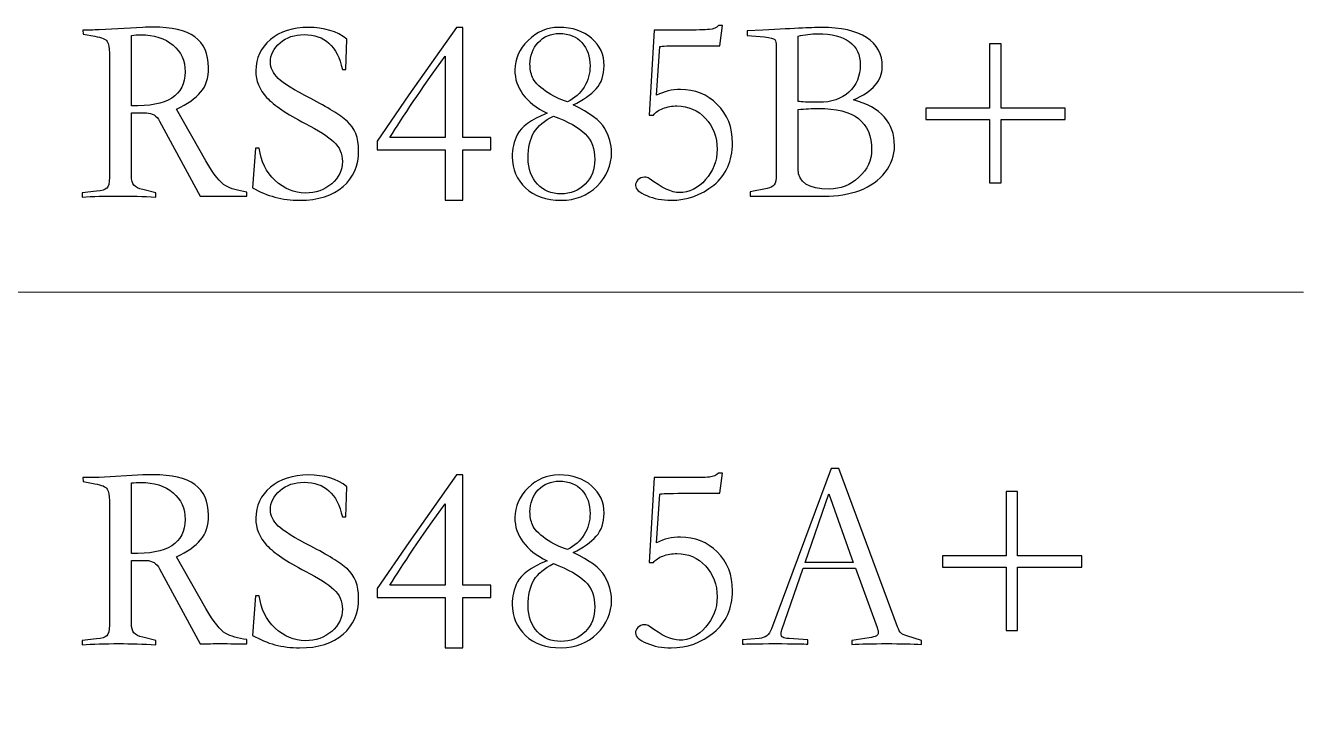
# Model space of a CAD drawing. Header units: millimetres. Extents: x 242 to 1026, y -183 to 372.
# Drawn here: x 585.42 to 598.45, y 223.16 to 230.28 of the extents above; entities that cross this region are included whole.
import ezdxf

# ---------------------------------------------------------------- set-up
doc = ezdxf.new("R2010")
doc.units = ezdxf.units.MM
doc.header["$LTSCALE"] = 30.734
doc.layers.add('layer 1', color=7, linetype='CONTINUOUS')

msp = doc.modelspace()

# ---------------------------------------------------------------- linework, layer by layer
at = {"layer": 'layer 1'}
for points, knots in [([(585.997, 228.572), (585.997, 228.572), (586.146, 228.588), (586.146, 228.588), (586.146, 228.588), (586.199, 228.593), (586.233, 228.604), (586.251, 228.619), (586.251, 228.619), (586.268, 228.634), (586.276, 228.671), (586.276, 228.729), (586.276, 228.729), (586.276, 228.729), (586.276, 229.997), (586.276, 229.997), (586.276, 229.997), (586.276, 230.053), (586.269, 230.092), (586.255, 230.116), (586.255, 230.116), (586.24, 230.139), (586.198, 230.157), (586.127, 230.17), (586.127, 230.17), (586.127, 230.17), (586.008, 230.192), (586.008, 230.192), (586.008, 230.192), (586.008, 230.192), (586.005, 230.232), (586.005, 230.232), (586.005, 230.232), (586.085, 230.232), (586.141, 230.233), (586.173, 230.235), (586.173, 230.235), (586.173, 230.235), (586.618, 230.259), (586.618, 230.259), (586.618, 230.259), (586.654, 230.261), (586.688, 230.262), (586.721, 230.262), (586.721, 230.262), (586.912, 230.262), (587.054, 230.229), (587.147, 230.162), (587.147, 230.162), (587.24, 230.095), (587.287, 229.991), (587.287, 229.85), (587.287, 229.85), (587.287, 229.744), (587.26, 229.659), (587.207, 229.597), (587.207, 229.597), (587.154, 229.535), (587.072, 229.477), (586.962, 229.425), (586.962, 229.425), (586.962, 229.425), (587.26, 228.897), (587.26, 228.897), (587.26, 228.897), (587.341, 228.758), (587.408, 228.673), (587.462, 228.643), (587.462, 228.643), (587.515, 228.614), (587.587, 228.592), (587.677, 228.58), (587.677, 228.58), (587.677, 228.58), (587.677, 228.536), (587.677, 228.536), (587.677, 228.536), (587.601, 228.538), (587.508, 228.539), (587.398, 228.539), (587.398, 228.539), (587.306, 228.539), (587.241, 228.538), (587.203, 228.536), (587.203, 228.536), (587.203, 228.536), (586.788, 229.303), (586.788, 229.303), (586.788, 229.303), (586.758, 229.359), (586.713, 229.387), (586.653, 229.387), (586.653, 229.387), (586.653, 229.387), (586.501, 229.387), (586.501, 229.387), (586.501, 229.387), (586.501, 229.387), (586.501, 228.745), (586.501, 228.745), (586.501, 228.745), (586.501, 228.702), (586.51, 228.67), (586.527, 228.65), (586.527, 228.65), (586.544, 228.63), (586.574, 228.615), (586.618, 228.604), (586.618, 228.604), (586.618, 228.604), (586.751, 228.572), (586.751, 228.572), (586.751, 228.572), (586.751, 228.572), (586.751, 228.528), (586.751, 228.528), (586.751, 228.528), (586.62, 228.535), (586.495, 228.539), (586.374, 228.539), (586.374, 228.539), (586.231, 228.539), (586.106, 228.535), (585.997, 228.528), (585.997, 228.528), (585.997, 228.528), (585.997, 228.572), (585.997, 228.572)], [0, 0, 0, 0, 0.030303, 0.030303, 0.030303, 0.030303, 0.060606, 0.060606, 0.060606, 0.060606, 0.090909, 0.090909, 0.090909, 0.090909, 0.121212, 0.121212, 0.121212, 0.121212, 0.151515, 0.151515, 0.151515, 0.151515, 0.181818, 0.181818, 0.181818, 0.181818, 0.212121, 0.212121, 0.212121, 0.212121, 0.242424, 0.242424, 0.242424, 0.242424, 0.272727, 0.272727, 0.272727, 0.272727, 0.30303, 0.30303, 0.30303, 0.30303, 0.333333, 0.333333, 0.333333, 0.333333, 0.363636, 0.363636, 0.363636, 0.363636, 0.393939, 0.393939, 0.393939, 0.393939, 0.424242, 0.424242, 0.424242, 0.424242, 0.454545, 0.454545, 0.454545, 0.454545, 0.484848, 0.484848, 0.484848, 0.484848, 0.515152, 0.515152, 0.515152, 0.515152, 0.545455, 0.545455, 0.545455, 0.545455, 0.575758, 0.575758, 0.575758, 0.575758, 0.606061, 0.606061, 0.606061, 0.606061, 0.636364, 0.636364, 0.636364, 0.636364, 0.666667, 0.666667, 0.666667, 0.666667, 0.69697, 0.69697, 0.69697, 0.69697, 0.727273, 0.727273, 0.727273, 0.727273, 0.757576, 0.757576, 0.757576, 0.757576, 0.787879, 0.787879, 0.787879, 0.787879, 0.818182, 0.818182, 0.818182, 0.818182, 0.848485, 0.848485, 0.848485, 0.848485, 0.878788, 0.878788, 0.878788, 0.878788, 0.909091, 0.909091, 0.909091, 0.909091, 0.939394, 0.939394, 0.939394, 0.939394, 1, 1, 1, 1]), ([(588.652, 229.831), (588.6, 230.068), (588.47, 230.186), (588.262, 230.186), (588.262, 230.186), (588.165, 230.186), (588.083, 230.158), (588.017, 230.102), (588.017, 230.102), (587.951, 230.046), (587.918, 229.98), (587.918, 229.905), (587.918, 229.905), (587.918, 229.845), (587.945, 229.79), (587.998, 229.739), (587.998, 229.739), (588.051, 229.689), (588.162, 229.62), (588.33, 229.533), (588.33, 229.533), (588.502, 229.445), (588.626, 229.367), (588.703, 229.3), (588.703, 229.3), (588.779, 229.234), (588.818, 229.134), (588.818, 229.002), (588.818, 229.002), (588.818, 228.851), (588.765, 228.728), (588.659, 228.635), (588.659, 228.635), (588.554, 228.542), (588.406, 228.496), (588.216, 228.496), (588.216, 228.496), (588.041, 228.496), (587.881, 228.538), (587.737, 228.623), (587.737, 228.623), (587.737, 228.623), (587.766, 229.027), (587.766, 229.027), (587.766, 229.027), (587.766, 229.027), (587.804, 229.027), (587.804, 229.027), (587.804, 229.027), (587.821, 228.893), (587.875, 228.783), (587.967, 228.698), (587.967, 228.698), (588.059, 228.612), (588.161, 228.569), (588.273, 228.569), (588.273, 228.569), (588.38, 228.569), (588.47, 228.6), (588.543, 228.664), (588.543, 228.664), (588.616, 228.727), (588.652, 228.803), (588.652, 228.891), (588.652, 228.891), (588.652, 228.971), (588.623, 229.038), (588.564, 229.092), (588.564, 229.092), (588.506, 229.146), (588.409, 229.208), (588.273, 229.279), (588.273, 229.279), (588.085, 229.376), (587.954, 229.465), (587.88, 229.544), (587.88, 229.544), (587.806, 229.624), (587.769, 229.715), (587.769, 229.818), (587.769, 229.818), (587.769, 229.946), (587.819, 230.052), (587.918, 230.135), (587.918, 230.135), (588.018, 230.218), (588.147, 230.259), (588.306, 230.259), (588.306, 230.259), (588.465, 230.259), (588.596, 230.22), (588.699, 230.14), (588.699, 230.14), (588.699, 230.14), (588.688, 229.831), (588.688, 229.831), (588.688, 229.831), (588.688, 229.831), (588.652, 229.831), (588.652, 229.831)], [0, 0, 0, 0, 0.038462, 0.038462, 0.038462, 0.038462, 0.076923, 0.076923, 0.076923, 0.076923, 0.115385, 0.115385, 0.115385, 0.115385, 0.153846, 0.153846, 0.153846, 0.153846, 0.192308, 0.192308, 0.192308, 0.192308, 0.230769, 0.230769, 0.230769, 0.230769, 0.269231, 0.269231, 0.269231, 0.269231, 0.307692, 0.307692, 0.307692, 0.307692, 0.346154, 0.346154, 0.346154, 0.346154, 0.384615, 0.384615, 0.384615, 0.384615, 0.423077, 0.423077, 0.423077, 0.423077, 0.461538, 0.461538, 0.461538, 0.461538, 0.5, 0.5, 0.5, 0.5, 0.538462, 0.538462, 0.538462, 0.538462, 0.576923, 0.576923, 0.576923, 0.576923, 0.615385, 0.615385, 0.615385, 0.615385, 0.653846, 0.653846, 0.653846, 0.653846, 0.692308, 0.692308, 0.692308, 0.692308, 0.730769, 0.730769, 0.730769, 0.730769, 0.769231, 0.769231, 0.769231, 0.769231, 0.807692, 0.807692, 0.807692, 0.807692, 0.846154, 0.846154, 0.846154, 0.846154, 0.884615, 0.884615, 0.884615, 0.884615, 0.923077, 0.923077, 0.923077, 0.923077, 1, 1, 1, 1]), ([(589.815, 230.259), (589.815, 230.259), (589.88, 230.259), (589.88, 230.259), (589.88, 230.259), (589.88, 230.259), (589.88, 229.135), (589.88, 229.135), (589.88, 229.135), (589.88, 229.135), (590.167, 229.135), (590.167, 229.135), (590.167, 229.135), (590.167, 229.135), (590.167, 229.01), (590.167, 229.01), (590.167, 229.01), (590.167, 229.01), (589.88, 229.01), (589.88, 229.01), (589.88, 229.01), (589.88, 229.01), (589.88, 228.496), (589.88, 228.496), (589.88, 228.496), (589.88, 228.496), (589.701, 228.496), (589.701, 228.496), (589.701, 228.496), (589.701, 228.496), (589.701, 229.01), (589.701, 229.01), (589.701, 229.01), (589.701, 229.01), (589.007, 229.01), (589.007, 229.01), (589.007, 229.01), (589.007, 229.01), (589.007, 229.1), (589.007, 229.1), (589.007, 229.1), (589.007, 229.1), (589.33, 229.571), (589.33, 229.571), (589.33, 229.571), (589.33, 229.571), (589.815, 230.259), (589.815, 230.259)], [0, 0, 0, 0, 0.076923, 0.076923, 0.076923, 0.076923, 0.153846, 0.153846, 0.153846, 0.153846, 0.230769, 0.230769, 0.230769, 0.230769, 0.307692, 0.307692, 0.307692, 0.307692, 0.384615, 0.384615, 0.384615, 0.384615, 0.461538, 0.461538, 0.461538, 0.461538, 0.538462, 0.538462, 0.538462, 0.538462, 0.615385, 0.615385, 0.615385, 0.615385, 0.692308, 0.692308, 0.692308, 0.692308, 0.769231, 0.769231, 0.769231, 0.769231, 0.846154, 0.846154, 0.846154, 0.846154, 1, 1, 1, 1]), ([(590.739, 229.384), (590.52, 229.493), (590.411, 229.64), (590.411, 229.826), (590.411, 229.826), (590.411, 229.938), (590.456, 230.038), (590.545, 230.127), (590.545, 230.127), (590.634, 230.215), (590.74, 230.259), (590.861, 230.259), (590.861, 230.259), (590.998, 230.259), (591.109, 230.222), (591.194, 230.148), (591.194, 230.148), (591.279, 230.074), (591.321, 229.981), (591.321, 229.869), (591.321, 229.869), (591.321, 229.772), (591.294, 229.693), (591.24, 229.634), (591.24, 229.634), (591.186, 229.574), (591.108, 229.519), (591.007, 229.468), (591.007, 229.468), (591.173, 229.389), (591.28, 229.309), (591.327, 229.227), (591.327, 229.227), (591.374, 229.146), (591.397, 229.065), (591.397, 228.983), (591.397, 228.983), (591.397, 228.851), (591.348, 228.737), (591.249, 228.641), (591.249, 228.641), (591.151, 228.544), (591.029, 228.496), (590.882, 228.496), (590.882, 228.496), (590.731, 228.496), (590.609, 228.538), (590.519, 228.622), (590.519, 228.622), (590.429, 228.706), (590.384, 228.812), (590.384, 228.94), (590.384, 228.94), (590.384, 229.018), (590.402, 229.094), (590.438, 229.169), (590.438, 229.169), (590.474, 229.244), (590.574, 229.316), (590.739, 229.384)], [0, 0, 0, 0, 0.0625, 0.0625, 0.0625, 0.0625, 0.125, 0.125, 0.125, 0.125, 0.1875, 0.1875, 0.1875, 0.1875, 0.25, 0.25, 0.25, 0.25, 0.3125, 0.3125, 0.3125, 0.3125, 0.375, 0.375, 0.375, 0.375, 0.4375, 0.4375, 0.4375, 0.4375, 0.5, 0.5, 0.5, 0.5, 0.5625, 0.5625, 0.5625, 0.5625, 0.625, 0.625, 0.625, 0.625, 0.6875, 0.6875, 0.6875, 0.6875, 0.75, 0.75, 0.75, 0.75, 0.8125, 0.8125, 0.8125, 0.8125, 0.875, 0.875, 0.875, 0.875, 1, 1, 1, 1]), ([(592.502, 230.072), (592.502, 230.072), (592.123, 230.072), (592.123, 230.072), (592.123, 230.072), (591.982, 230.072), (591.905, 230.07), (591.89, 230.064), (591.89, 230.064), (591.89, 230.064), (591.855, 229.569), (591.855, 229.569), (591.855, 229.569), (591.934, 229.606), (592.016, 229.626), (592.099, 229.626), (592.099, 229.626), (592.247, 229.626), (592.372, 229.575), (592.475, 229.474), (592.475, 229.474), (592.578, 229.373), (592.63, 229.241), (592.63, 229.078), (592.63, 229.078), (592.63, 228.898), (592.566, 228.755), (592.439, 228.651), (592.439, 228.651), (592.311, 228.548), (592.166, 228.496), (592.004, 228.496), (592.004, 228.496), (591.914, 228.496), (591.83, 228.512), (591.755, 228.543), (591.755, 228.543), (591.679, 228.575), (591.641, 228.61), (591.641, 228.647), (591.641, 228.647), (591.641, 228.666), (591.649, 228.684), (591.665, 228.703), (591.665, 228.703), (591.681, 228.722), (591.704, 228.731), (591.733, 228.731), (591.733, 228.731), (591.753, 228.731), (591.769, 228.727), (591.782, 228.718), (591.782, 228.718), (591.908, 228.622), (592.01, 228.574), (592.088, 228.574), (592.088, 228.574), (592.189, 228.574), (592.278, 228.618), (592.356, 228.706), (592.356, 228.706), (592.434, 228.793), (592.473, 228.897), (592.473, 229.016), (592.473, 229.016), (592.473, 229.142), (592.433, 229.248), (592.355, 229.331), (592.355, 229.331), (592.276, 229.416), (592.179, 229.458), (592.064, 229.458), (592.064, 229.458), (592.013, 229.458), (591.966, 229.449), (591.921, 229.433), (591.921, 229.433), (591.877, 229.417), (591.845, 229.394), (591.825, 229.365), (591.825, 229.365), (591.825, 229.365), (591.779, 229.365), (591.779, 229.365), (591.779, 229.365), (591.779, 229.365), (591.83, 230.232), (591.83, 230.232), (591.83, 230.232), (591.83, 230.232), (592.126, 230.232), (592.126, 230.232), (592.126, 230.232), (592.261, 230.232), (592.351, 230.234), (592.394, 230.238), (592.394, 230.238), (592.437, 230.241), (592.468, 230.255), (592.486, 230.278), (592.486, 230.278), (592.486, 230.278), (592.527, 230.278), (592.527, 230.278), (592.527, 230.278), (592.527, 230.278), (592.502, 230.072), (592.502, 230.072)], [0, 0, 0, 0, 0.035714, 0.035714, 0.035714, 0.035714, 0.071429, 0.071429, 0.071429, 0.071429, 0.107143, 0.107143, 0.107143, 0.107143, 0.142857, 0.142857, 0.142857, 0.142857, 0.178571, 0.178571, 0.178571, 0.178571, 0.214286, 0.214286, 0.214286, 0.214286, 0.25, 0.25, 0.25, 0.25, 0.285714, 0.285714, 0.285714, 0.285714, 0.321429, 0.321429, 0.321429, 0.321429, 0.357143, 0.357143, 0.357143, 0.357143, 0.392857, 0.392857, 0.392857, 0.392857, 0.428571, 0.428571, 0.428571, 0.428571, 0.464286, 0.464286, 0.464286, 0.464286, 0.5, 0.5, 0.5, 0.5, 0.535714, 0.535714, 0.535714, 0.535714, 0.571429, 0.571429, 0.571429, 0.571429, 0.607143, 0.607143, 0.607143, 0.607143, 0.642857, 0.642857, 0.642857, 0.642857, 0.678571, 0.678571, 0.678571, 0.678571, 0.714286, 0.714286, 0.714286, 0.714286, 0.75, 0.75, 0.75, 0.75, 0.785714, 0.785714, 0.785714, 0.785714, 0.821429, 0.821429, 0.821429, 0.821429, 0.857143, 0.857143, 0.857143, 0.857143, 0.892857, 0.892857, 0.892857, 0.892857, 0.928571, 0.928571, 0.928571, 0.928571, 1, 1, 1, 1]), ([(592.779, 230.178), (592.779, 230.178), (592.779, 230.224), (592.779, 230.224), (592.779, 230.224), (592.779, 230.224), (592.939, 230.232), (592.939, 230.232), (592.939, 230.232), (593.278, 230.25), (593.477, 230.259), (593.535, 230.259), (593.535, 230.259), (593.737, 230.259), (593.891, 230.225), (593.998, 230.155), (593.998, 230.155), (594.104, 230.086), (594.158, 229.986), (594.158, 229.856), (594.158, 229.856), (594.158, 229.718), (594.06, 229.606), (593.865, 229.52), (593.865, 229.52), (594.143, 229.444), (594.282, 229.288), (594.282, 229.051), (594.282, 229.051), (594.282, 228.954), (594.251, 228.864), (594.188, 228.782), (594.188, 228.782), (594.124, 228.699), (594.038, 228.638), (593.929, 228.597), (593.929, 228.597), (593.82, 228.557), (593.699, 228.536), (593.567, 228.536), (593.567, 228.536), (593.567, 228.536), (593.004, 228.539), (593.004, 228.539), (593.004, 228.539), (593.004, 228.539), (592.811, 228.539), (592.811, 228.539), (592.811, 228.539), (592.811, 228.539), (592.811, 228.582), (592.811, 228.582), (592.811, 228.582), (592.811, 228.582), (592.982, 228.615), (592.982, 228.615), (592.982, 228.615), (593.016, 228.622), (593.041, 228.635), (593.055, 228.654), (593.055, 228.654), (593.07, 228.673), (593.077, 228.709), (593.077, 228.761), (593.077, 228.761), (593.077, 228.761), (593.077, 230.072), (593.077, 230.072), (593.077, 230.072), (593.077, 230.101), (593.072, 230.122), (593.062, 230.135), (593.062, 230.135), (593.052, 230.147), (593.016, 230.157), (592.955, 230.162), (592.955, 230.162), (592.955, 230.162), (592.779, 230.178), (592.779, 230.178)], [0, 0, 0, 0, 0.047619, 0.047619, 0.047619, 0.047619, 0.095238, 0.095238, 0.095238, 0.095238, 0.142857, 0.142857, 0.142857, 0.142857, 0.190476, 0.190476, 0.190476, 0.190476, 0.238095, 0.238095, 0.238095, 0.238095, 0.285714, 0.285714, 0.285714, 0.285714, 0.333333, 0.333333, 0.333333, 0.333333, 0.380952, 0.380952, 0.380952, 0.380952, 0.428571, 0.428571, 0.428571, 0.428571, 0.47619, 0.47619, 0.47619, 0.47619, 0.52381, 0.52381, 0.52381, 0.52381, 0.571429, 0.571429, 0.571429, 0.571429, 0.619048, 0.619048, 0.619048, 0.619048, 0.666667, 0.666667, 0.666667, 0.666667, 0.714286, 0.714286, 0.714286, 0.714286, 0.761905, 0.761905, 0.761905, 0.761905, 0.809524, 0.809524, 0.809524, 0.809524, 0.857143, 0.857143, 0.857143, 0.857143, 0.904762, 0.904762, 0.904762, 0.904762, 1, 1, 1, 1]), ([(586.501, 229.46), (586.866, 229.448), (587.049, 229.563), (587.049, 229.807), (587.049, 229.807), (587.049, 229.919), (587.007, 230.01), (586.925, 230.079), (586.925, 230.079), (586.843, 230.149), (586.732, 230.184), (586.593, 230.184), (586.593, 230.184), (586.564, 230.184), (586.534, 230.182), (586.501, 230.178), (586.501, 230.178), (586.501, 230.178), (586.501, 229.46), (586.501, 229.46)], [0, 0, 0, 0, 0.166667, 0.166667, 0.166667, 0.166667, 0.333333, 0.333333, 0.333333, 0.333333, 0.5, 0.5, 0.5, 0.5, 0.666667, 0.666667, 0.666667, 0.666667, 1, 1, 1, 1]), ([(590.947, 229.501), (591.021, 229.535), (591.078, 229.585), (591.118, 229.651), (591.118, 229.651), (591.158, 229.717), (591.178, 229.789), (591.178, 229.867), (591.178, 229.867), (591.178, 229.962), (591.15, 230.041), (591.095, 230.104), (591.095, 230.104), (591.04, 230.166), (590.964, 230.197), (590.866, 230.197), (590.866, 230.197), (590.777, 230.197), (590.705, 230.167), (590.649, 230.106), (590.649, 230.106), (590.593, 230.046), (590.565, 229.971), (590.565, 229.883), (590.565, 229.883), (590.565, 229.838), (590.573, 229.793), (590.59, 229.75), (590.59, 229.75), (590.606, 229.707), (590.651, 229.66), (590.724, 229.609), (590.724, 229.609), (590.797, 229.559), (590.871, 229.523), (590.947, 229.501)], [0, 0, 0, 0, 0.1, 0.1, 0.1, 0.1, 0.2, 0.2, 0.2, 0.2, 0.3, 0.3, 0.3, 0.3, 0.4, 0.4, 0.4, 0.4, 0.5, 0.5, 0.5, 0.5, 0.6, 0.6, 0.6, 0.6, 0.7, 0.7, 0.7, 0.7, 0.8, 0.8, 0.8, 0.8, 1, 1, 1, 1]), ([(593.299, 229.504), (593.33, 229.498), (593.4, 229.495), (593.51, 229.495), (593.51, 229.495), (593.638, 229.495), (593.741, 229.53), (593.818, 229.6), (593.818, 229.6), (593.894, 229.669), (593.933, 229.763), (593.933, 229.88), (593.933, 229.88), (593.933, 229.979), (593.896, 230.057), (593.822, 230.112), (593.822, 230.112), (593.748, 230.167), (593.641, 230.194), (593.502, 230.194), (593.502, 230.194), (593.432, 230.194), (593.364, 230.186), (593.299, 230.17), (593.299, 230.17), (593.299, 230.17), (593.299, 229.504), (593.299, 229.504)], [0, 0, 0, 0, 0.125, 0.125, 0.125, 0.125, 0.25, 0.25, 0.25, 0.25, 0.375, 0.375, 0.375, 0.375, 0.5, 0.5, 0.5, 0.5, 0.625, 0.625, 0.625, 0.625, 0.75, 0.75, 0.75, 0.75, 1, 1, 1, 1]), ([(594.602, 229.436), (594.602, 229.436), (595.252, 229.436), (595.252, 229.436), (595.252, 229.436), (595.252, 229.436), (595.252, 230.091), (595.252, 230.091), (595.252, 230.091), (595.252, 230.091), (595.369, 230.091), (595.369, 230.091), (595.369, 230.091), (595.369, 230.091), (595.369, 229.436), (595.369, 229.436), (595.369, 229.436), (595.369, 229.436), (596.024, 229.436), (596.024, 229.436), (596.024, 229.436), (596.024, 229.436), (596.024, 229.319), (596.024, 229.319), (596.024, 229.319), (596.024, 229.319), (595.369, 229.319), (595.369, 229.319), (595.369, 229.319), (595.369, 229.319), (595.369, 228.672), (595.369, 228.672), (595.369, 228.672), (595.369, 228.672), (595.252, 228.672), (595.252, 228.672), (595.252, 228.672), (595.252, 228.672), (595.252, 229.319), (595.252, 229.319), (595.252, 229.319), (595.252, 229.319), (594.602, 229.319), (594.602, 229.319), (594.602, 229.319), (594.602, 229.319), (594.602, 229.436), (594.602, 229.436)], [0, 0, 0, 0, 0.076923, 0.076923, 0.076923, 0.076923, 0.153846, 0.153846, 0.153846, 0.153846, 0.230769, 0.230769, 0.230769, 0.230769, 0.307692, 0.307692, 0.307692, 0.307692, 0.384615, 0.384615, 0.384615, 0.384615, 0.461538, 0.461538, 0.461538, 0.461538, 0.538462, 0.538462, 0.538462, 0.538462, 0.615385, 0.615385, 0.615385, 0.615385, 0.692308, 0.692308, 0.692308, 0.692308, 0.769231, 0.769231, 0.769231, 0.769231, 0.846154, 0.846154, 0.846154, 0.846154, 1, 1, 1, 1]), ([(589.701, 229.135), (589.701, 229.135), (589.701, 229.967), (589.701, 229.967), (589.701, 229.967), (589.455, 229.626), (589.267, 229.348), (589.137, 229.135), (589.137, 229.135), (589.137, 229.135), (589.701, 229.135), (589.701, 229.135)], [0, 0, 0, 0, 0.25, 0.25, 0.25, 0.25, 0.5, 0.5, 0.5, 0.5, 1, 1, 1, 1]), ([(590.804, 229.355), (590.712, 229.309), (590.646, 229.254), (590.606, 229.188), (590.606, 229.188), (590.566, 229.122), (590.546, 229.034), (590.546, 228.924), (590.546, 228.924), (590.546, 228.814), (590.578, 228.726), (590.641, 228.66), (590.641, 228.66), (590.704, 228.594), (590.784, 228.561), (590.88, 228.561), (590.88, 228.561), (590.979, 228.561), (591.062, 228.594), (591.127, 228.66), (591.127, 228.66), (591.193, 228.726), (591.226, 228.81), (591.226, 228.913), (591.226, 228.913), (591.226, 229.021), (591.193, 229.108), (591.127, 229.173), (591.127, 229.173), (591.062, 229.238), (590.954, 229.299), (590.804, 229.355)], [0, 0, 0, 0, 0.111111, 0.111111, 0.111111, 0.111111, 0.222222, 0.222222, 0.222222, 0.222222, 0.333333, 0.333333, 0.333333, 0.333333, 0.444444, 0.444444, 0.444444, 0.444444, 0.555556, 0.555556, 0.555556, 0.555556, 0.666667, 0.666667, 0.666667, 0.666667, 0.777778, 0.777778, 0.777778, 0.777778, 1, 1, 1, 1]), ([(593.299, 229.422), (593.299, 229.422), (593.299, 228.815), (593.299, 228.815), (593.299, 228.815), (593.299, 228.678), (593.405, 228.61), (593.616, 228.61), (593.616, 228.61), (593.731, 228.61), (593.833, 228.65), (593.919, 228.73), (593.919, 228.73), (594.006, 228.81), (594.049, 228.903), (594.049, 229.008), (594.049, 229.008), (594.049, 229.152), (594.005, 229.259), (593.915, 229.329), (593.915, 229.329), (593.826, 229.398), (593.689, 229.433), (593.505, 229.433), (593.505, 229.433), (593.442, 229.433), (593.373, 229.429), (593.299, 229.422)], [0, 0, 0, 0, 0.125, 0.125, 0.125, 0.125, 0.25, 0.25, 0.25, 0.25, 0.375, 0.375, 0.375, 0.375, 0.5, 0.5, 0.5, 0.5, 0.625, 0.625, 0.625, 0.625, 0.75, 0.75, 0.75, 0.75, 1, 1, 1, 1]), ([(585.997, 224.005), (585.997, 224.005), (586.146, 224.021), (586.146, 224.021), (586.146, 224.021), (586.199, 224.026), (586.233, 224.037), (586.251, 224.052), (586.251, 224.052), (586.268, 224.067), (586.276, 224.104), (586.276, 224.162), (586.276, 224.162), (586.276, 224.162), (586.276, 225.43), (586.276, 225.43), (586.276, 225.43), (586.276, 225.486), (586.269, 225.526), (586.255, 225.549), (586.255, 225.549), (586.24, 225.573), (586.198, 225.591), (586.127, 225.603), (586.127, 225.603), (586.127, 225.603), (586.008, 225.625), (586.008, 225.625), (586.008, 225.625), (586.008, 225.625), (586.005, 225.666), (586.005, 225.666), (586.005, 225.666), (586.085, 225.666), (586.141, 225.666), (586.173, 225.668), (586.173, 225.668), (586.173, 225.668), (586.618, 225.693), (586.618, 225.693), (586.618, 225.693), (586.654, 225.694), (586.688, 225.695), (586.721, 225.695), (586.721, 225.695), (586.912, 225.695), (587.054, 225.662), (587.147, 225.595), (587.147, 225.595), (587.24, 225.528), (587.287, 225.424), (587.287, 225.283), (587.287, 225.283), (587.287, 225.177), (587.26, 225.093), (587.207, 225.03), (587.207, 225.03), (587.154, 224.968), (587.072, 224.91), (586.962, 224.858), (586.962, 224.858), (586.962, 224.858), (587.26, 224.33), (587.26, 224.33), (587.26, 224.33), (587.341, 224.191), (587.408, 224.106), (587.462, 224.077), (587.462, 224.077), (587.515, 224.047), (587.587, 224.026), (587.677, 224.013), (587.677, 224.013), (587.677, 224.013), (587.677, 223.97), (587.677, 223.97), (587.677, 223.97), (587.601, 223.971), (587.508, 223.972), (587.398, 223.972), (587.398, 223.972), (587.306, 223.972), (587.241, 223.971), (587.203, 223.97), (587.203, 223.97), (587.203, 223.97), (586.788, 224.736), (586.788, 224.736), (586.788, 224.736), (586.758, 224.792), (586.713, 224.82), (586.653, 224.82), (586.653, 224.82), (586.653, 224.82), (586.501, 224.82), (586.501, 224.82), (586.501, 224.82), (586.501, 224.82), (586.501, 224.178), (586.501, 224.178), (586.501, 224.178), (586.501, 224.135), (586.51, 224.103), (586.527, 224.083), (586.527, 224.083), (586.544, 224.063), (586.574, 224.048), (586.618, 224.037), (586.618, 224.037), (586.618, 224.037), (586.751, 224.005), (586.751, 224.005), (586.751, 224.005), (586.751, 224.005), (586.751, 223.961), (586.751, 223.961), (586.751, 223.961), (586.62, 223.969), (586.495, 223.972), (586.374, 223.972), (586.374, 223.972), (586.231, 223.972), (586.106, 223.969), (585.997, 223.961), (585.997, 223.961), (585.997, 223.961), (585.997, 224.005), (585.997, 224.005)], [0, 0, 0, 0, 0.030303, 0.030303, 0.030303, 0.030303, 0.060606, 0.060606, 0.060606, 0.060606, 0.090909, 0.090909, 0.090909, 0.090909, 0.121212, 0.121212, 0.121212, 0.121212, 0.151515, 0.151515, 0.151515, 0.151515, 0.181818, 0.181818, 0.181818, 0.181818, 0.212121, 0.212121, 0.212121, 0.212121, 0.242424, 0.242424, 0.242424, 0.242424, 0.272727, 0.272727, 0.272727, 0.272727, 0.30303, 0.30303, 0.30303, 0.30303, 0.333333, 0.333333, 0.333333, 0.333333, 0.363636, 0.363636, 0.363636, 0.363636, 0.393939, 0.393939, 0.393939, 0.393939, 0.424242, 0.424242, 0.424242, 0.424242, 0.454545, 0.454545, 0.454545, 0.454545, 0.484848, 0.484848, 0.484848, 0.484848, 0.515152, 0.515152, 0.515152, 0.515152, 0.545455, 0.545455, 0.545455, 0.545455, 0.575758, 0.575758, 0.575758, 0.575758, 0.606061, 0.606061, 0.606061, 0.606061, 0.636364, 0.636364, 0.636364, 0.636364, 0.666667, 0.666667, 0.666667, 0.666667, 0.69697, 0.69697, 0.69697, 0.69697, 0.727273, 0.727273, 0.727273, 0.727273, 0.757576, 0.757576, 0.757576, 0.757576, 0.787879, 0.787879, 0.787879, 0.787879, 0.818182, 0.818182, 0.818182, 0.818182, 0.848485, 0.848485, 0.848485, 0.848485, 0.878788, 0.878788, 0.878788, 0.878788, 0.909091, 0.909091, 0.909091, 0.909091, 0.939394, 0.939394, 0.939394, 0.939394, 1, 1, 1, 1]), ([(588.652, 225.265), (588.6, 225.501), (588.47, 225.619), (588.262, 225.619), (588.262, 225.619), (588.165, 225.619), (588.083, 225.591), (588.017, 225.535), (588.017, 225.535), (587.951, 225.479), (587.918, 225.414), (587.918, 225.338), (587.918, 225.338), (587.918, 225.278), (587.945, 225.223), (587.998, 225.172), (587.998, 225.172), (588.051, 225.122), (588.162, 225.053), (588.33, 224.966), (588.33, 224.966), (588.502, 224.878), (588.626, 224.8), (588.703, 224.734), (588.703, 224.734), (588.779, 224.667), (588.818, 224.567), (588.818, 224.435), (588.818, 224.435), (588.818, 224.284), (588.765, 224.161), (588.659, 224.068), (588.659, 224.068), (588.554, 223.975), (588.406, 223.929), (588.216, 223.929), (588.216, 223.929), (588.041, 223.929), (587.881, 223.971), (587.737, 224.056), (587.737, 224.056), (587.737, 224.056), (587.766, 224.46), (587.766, 224.46), (587.766, 224.46), (587.766, 224.46), (587.804, 224.46), (587.804, 224.46), (587.804, 224.46), (587.821, 224.326), (587.875, 224.216), (587.967, 224.131), (587.967, 224.131), (588.059, 224.045), (588.161, 224.002), (588.273, 224.002), (588.273, 224.002), (588.38, 224.002), (588.47, 224.034), (588.543, 224.097), (588.543, 224.097), (588.616, 224.16), (588.652, 224.236), (588.652, 224.324), (588.652, 224.324), (588.652, 224.404), (588.623, 224.471), (588.564, 224.525), (588.564, 224.525), (588.506, 224.579), (588.409, 224.641), (588.273, 224.712), (588.273, 224.712), (588.085, 224.809), (587.954, 224.898), (587.88, 224.977), (587.88, 224.977), (587.806, 225.057), (587.769, 225.148), (587.769, 225.251), (587.769, 225.251), (587.769, 225.379), (587.819, 225.485), (587.918, 225.568), (587.918, 225.568), (588.018, 225.651), (588.147, 225.693), (588.306, 225.693), (588.306, 225.693), (588.465, 225.693), (588.596, 225.653), (588.699, 225.573), (588.699, 225.573), (588.699, 225.573), (588.688, 225.265), (588.688, 225.265), (588.688, 225.265), (588.688, 225.265), (588.652, 225.265), (588.652, 225.265)], [0, 0, 0, 0, 0.038462, 0.038462, 0.038462, 0.038462, 0.076923, 0.076923, 0.076923, 0.076923, 0.115385, 0.115385, 0.115385, 0.115385, 0.153846, 0.153846, 0.153846, 0.153846, 0.192308, 0.192308, 0.192308, 0.192308, 0.230769, 0.230769, 0.230769, 0.230769, 0.269231, 0.269231, 0.269231, 0.269231, 0.307692, 0.307692, 0.307692, 0.307692, 0.346154, 0.346154, 0.346154, 0.346154, 0.384615, 0.384615, 0.384615, 0.384615, 0.423077, 0.423077, 0.423077, 0.423077, 0.461538, 0.461538, 0.461538, 0.461538, 0.5, 0.5, 0.5, 0.5, 0.538462, 0.538462, 0.538462, 0.538462, 0.576923, 0.576923, 0.576923, 0.576923, 0.615385, 0.615385, 0.615385, 0.615385, 0.653846, 0.653846, 0.653846, 0.653846, 0.692308, 0.692308, 0.692308, 0.692308, 0.730769, 0.730769, 0.730769, 0.730769, 0.769231, 0.769231, 0.769231, 0.769231, 0.807692, 0.807692, 0.807692, 0.807692, 0.846154, 0.846154, 0.846154, 0.846154, 0.884615, 0.884615, 0.884615, 0.884615, 0.923077, 0.923077, 0.923077, 0.923077, 1, 1, 1, 1]), ([(589.815, 225.693), (589.815, 225.693), (589.88, 225.693), (589.88, 225.693), (589.88, 225.693), (589.88, 225.693), (589.88, 224.568), (589.88, 224.568), (589.88, 224.568), (589.88, 224.568), (590.167, 224.568), (590.167, 224.568), (590.167, 224.568), (590.167, 224.568), (590.167, 224.444), (590.167, 224.444), (590.167, 224.444), (590.167, 224.444), (589.88, 224.444), (589.88, 224.444), (589.88, 224.444), (589.88, 224.444), (589.88, 223.929), (589.88, 223.929), (589.88, 223.929), (589.88, 223.929), (589.701, 223.929), (589.701, 223.929), (589.701, 223.929), (589.701, 223.929), (589.701, 224.444), (589.701, 224.444), (589.701, 224.444), (589.701, 224.444), (589.007, 224.444), (589.007, 224.444), (589.007, 224.444), (589.007, 224.444), (589.007, 224.533), (589.007, 224.533), (589.007, 224.533), (589.007, 224.533), (589.33, 225.004), (589.33, 225.004), (589.33, 225.004), (589.33, 225.004), (589.815, 225.693), (589.815, 225.693)], [0, 0, 0, 0, 0.076923, 0.076923, 0.076923, 0.076923, 0.153846, 0.153846, 0.153846, 0.153846, 0.230769, 0.230769, 0.230769, 0.230769, 0.307692, 0.307692, 0.307692, 0.307692, 0.384615, 0.384615, 0.384615, 0.384615, 0.461538, 0.461538, 0.461538, 0.461538, 0.538462, 0.538462, 0.538462, 0.538462, 0.615385, 0.615385, 0.615385, 0.615385, 0.692308, 0.692308, 0.692308, 0.692308, 0.769231, 0.769231, 0.769231, 0.769231, 0.846154, 0.846154, 0.846154, 0.846154, 1, 1, 1, 1]), ([(590.739, 224.818), (590.52, 224.926), (590.411, 225.073), (590.411, 225.259), (590.411, 225.259), (590.411, 225.371), (590.456, 225.471), (590.545, 225.56), (590.545, 225.56), (590.634, 225.648), (590.74, 225.693), (590.861, 225.693), (590.861, 225.693), (590.998, 225.693), (591.109, 225.656), (591.194, 225.582), (591.194, 225.582), (591.279, 225.507), (591.321, 225.414), (591.321, 225.302), (591.321, 225.302), (591.321, 225.205), (591.294, 225.126), (591.24, 225.067), (591.24, 225.067), (591.186, 225.007), (591.108, 224.952), (591.007, 224.901), (591.007, 224.901), (591.173, 224.822), (591.28, 224.742), (591.327, 224.66), (591.327, 224.66), (591.374, 224.579), (591.397, 224.498), (591.397, 224.417), (591.397, 224.417), (591.397, 224.285), (591.348, 224.17), (591.249, 224.074), (591.249, 224.074), (591.151, 223.977), (591.029, 223.929), (590.882, 223.929), (590.882, 223.929), (590.731, 223.929), (590.609, 223.971), (590.519, 224.055), (590.519, 224.055), (590.429, 224.139), (590.384, 224.245), (590.384, 224.373), (590.384, 224.373), (590.384, 224.451), (590.402, 224.527), (590.438, 224.602), (590.438, 224.602), (590.474, 224.677), (590.574, 224.749), (590.739, 224.818)], [0, 0, 0, 0, 0.0625, 0.0625, 0.0625, 0.0625, 0.125, 0.125, 0.125, 0.125, 0.1875, 0.1875, 0.1875, 0.1875, 0.25, 0.25, 0.25, 0.25, 0.3125, 0.3125, 0.3125, 0.3125, 0.375, 0.375, 0.375, 0.375, 0.4375, 0.4375, 0.4375, 0.4375, 0.5, 0.5, 0.5, 0.5, 0.5625, 0.5625, 0.5625, 0.5625, 0.625, 0.625, 0.625, 0.625, 0.6875, 0.6875, 0.6875, 0.6875, 0.75, 0.75, 0.75, 0.75, 0.8125, 0.8125, 0.8125, 0.8125, 0.875, 0.875, 0.875, 0.875, 1, 1, 1, 1]), ([(592.502, 225.506), (592.502, 225.506), (592.123, 225.506), (592.123, 225.506), (592.123, 225.506), (591.982, 225.506), (591.905, 225.503), (591.89, 225.498), (591.89, 225.498), (591.89, 225.498), (591.855, 225.002), (591.855, 225.002), (591.855, 225.002), (591.934, 225.04), (592.016, 225.059), (592.099, 225.059), (592.099, 225.059), (592.247, 225.059), (592.372, 225.008), (592.475, 224.907), (592.475, 224.907), (592.578, 224.806), (592.63, 224.674), (592.63, 224.511), (592.63, 224.511), (592.63, 224.331), (592.566, 224.189), (592.439, 224.085), (592.439, 224.085), (592.311, 223.981), (592.166, 223.929), (592.004, 223.929), (592.004, 223.929), (591.914, 223.929), (591.83, 223.945), (591.755, 223.976), (591.755, 223.976), (591.679, 224.008), (591.641, 224.043), (591.641, 224.081), (591.641, 224.081), (591.641, 224.099), (591.649, 224.117), (591.665, 224.136), (591.665, 224.136), (591.681, 224.155), (591.704, 224.165), (591.733, 224.165), (591.733, 224.165), (591.753, 224.165), (591.769, 224.16), (591.782, 224.151), (591.782, 224.151), (591.908, 224.055), (592.01, 224.007), (592.088, 224.007), (592.088, 224.007), (592.189, 224.007), (592.278, 224.051), (592.356, 224.139), (592.356, 224.139), (592.434, 224.226), (592.473, 224.33), (592.473, 224.449), (592.473, 224.449), (592.473, 224.575), (592.433, 224.681), (592.355, 224.765), (592.355, 224.765), (592.276, 224.849), (592.179, 224.891), (592.064, 224.891), (592.064, 224.891), (592.013, 224.891), (591.966, 224.883), (591.921, 224.866), (591.921, 224.866), (591.877, 224.85), (591.845, 224.827), (591.825, 224.799), (591.825, 224.799), (591.825, 224.799), (591.779, 224.799), (591.779, 224.799), (591.779, 224.799), (591.779, 224.799), (591.83, 225.666), (591.83, 225.666), (591.83, 225.666), (591.83, 225.666), (592.126, 225.666), (592.126, 225.666), (592.126, 225.666), (592.261, 225.666), (592.351, 225.667), (592.394, 225.671), (592.394, 225.671), (592.437, 225.675), (592.468, 225.688), (592.486, 225.712), (592.486, 225.712), (592.486, 225.712), (592.527, 225.712), (592.527, 225.712), (592.527, 225.712), (592.527, 225.712), (592.502, 225.506), (592.502, 225.506)], [0, 0, 0, 0, 0.035714, 0.035714, 0.035714, 0.035714, 0.071429, 0.071429, 0.071429, 0.071429, 0.107143, 0.107143, 0.107143, 0.107143, 0.142857, 0.142857, 0.142857, 0.142857, 0.178571, 0.178571, 0.178571, 0.178571, 0.214286, 0.214286, 0.214286, 0.214286, 0.25, 0.25, 0.25, 0.25, 0.285714, 0.285714, 0.285714, 0.285714, 0.321429, 0.321429, 0.321429, 0.321429, 0.357143, 0.357143, 0.357143, 0.357143, 0.392857, 0.392857, 0.392857, 0.392857, 0.428571, 0.428571, 0.428571, 0.428571, 0.464286, 0.464286, 0.464286, 0.464286, 0.5, 0.5, 0.5, 0.5, 0.535714, 0.535714, 0.535714, 0.535714, 0.571429, 0.571429, 0.571429, 0.571429, 0.607143, 0.607143, 0.607143, 0.607143, 0.642857, 0.642857, 0.642857, 0.642857, 0.678571, 0.678571, 0.678571, 0.678571, 0.714286, 0.714286, 0.714286, 0.714286, 0.75, 0.75, 0.75, 0.75, 0.785714, 0.785714, 0.785714, 0.785714, 0.821429, 0.821429, 0.821429, 0.821429, 0.857143, 0.857143, 0.857143, 0.857143, 0.892857, 0.892857, 0.892857, 0.892857, 0.928571, 0.928571, 0.928571, 0.928571, 1, 1, 1, 1]), ([(593.35, 224.742), (593.35, 224.742), (593.134, 224.113), (593.134, 224.113), (593.134, 224.113), (593.128, 224.095), (593.126, 224.081), (593.126, 224.07), (593.126, 224.07), (593.126, 224.055), (593.131, 224.044), (593.142, 224.037), (593.142, 224.037), (593.153, 224.03), (593.175, 224.026), (593.209, 224.024), (593.209, 224.024), (593.209, 224.024), (593.399, 224.01), (593.399, 224.01), (593.399, 224.01), (593.399, 224.01), (593.399, 223.967), (593.399, 223.967), (593.399, 223.967), (593.365, 223.97), (593.254, 223.972), (593.066, 223.972), (593.066, 223.972), (592.878, 223.972), (592.767, 223.97), (592.733, 223.967), (592.733, 223.967), (592.733, 223.967), (592.733, 224.01), (592.733, 224.01), (592.733, 224.01), (592.733, 224.01), (592.903, 224.024), (592.903, 224.024), (592.903, 224.024), (592.963, 224.029), (593.004, 224.062), (593.028, 224.124), (593.028, 224.124), (593.028, 224.124), (593.635, 225.76), (593.635, 225.76), (593.635, 225.76), (593.635, 225.76), (593.713, 225.76), (593.713, 225.76), (593.713, 225.76), (593.713, 225.76), (594.312, 224.143), (594.312, 224.143), (594.312, 224.143), (594.325, 224.112), (594.337, 224.091), (594.347, 224.081), (594.347, 224.081), (594.358, 224.07), (594.378, 224.06), (594.407, 224.051), (594.407, 224.051), (594.407, 224.051), (594.556, 224.005), (594.556, 224.005), (594.556, 224.005), (594.556, 224.005), (594.556, 223.964), (594.556, 223.964), (594.556, 223.964), (594.464, 223.97), (594.346, 223.972), (594.201, 223.972), (594.201, 223.972), (594.057, 223.972), (593.938, 223.97), (593.846, 223.964), (593.846, 223.964), (593.846, 223.964), (593.846, 224.005), (593.846, 224.005), (593.846, 224.005), (593.846, 224.005), (594.025, 224.032), (594.025, 224.032), (594.025, 224.032), (594.059, 224.037), (594.083, 224.044), (594.097, 224.051), (594.097, 224.051), (594.11, 224.058), (594.117, 224.069), (594.117, 224.083), (594.117, 224.083), (594.117, 224.094), (594.113, 224.112), (594.104, 224.137), (594.104, 224.137), (594.104, 224.137), (593.884, 224.742), (593.884, 224.742), (593.884, 224.742), (593.884, 224.742), (593.35, 224.742), (593.35, 224.742)], [0, 0, 0, 0, 0.035714, 0.035714, 0.035714, 0.035714, 0.071429, 0.071429, 0.071429, 0.071429, 0.107143, 0.107143, 0.107143, 0.107143, 0.142857, 0.142857, 0.142857, 0.142857, 0.178571, 0.178571, 0.178571, 0.178571, 0.214286, 0.214286, 0.214286, 0.214286, 0.25, 0.25, 0.25, 0.25, 0.285714, 0.285714, 0.285714, 0.285714, 0.321429, 0.321429, 0.321429, 0.321429, 0.357143, 0.357143, 0.357143, 0.357143, 0.392857, 0.392857, 0.392857, 0.392857, 0.428571, 0.428571, 0.428571, 0.428571, 0.464286, 0.464286, 0.464286, 0.464286, 0.5, 0.5, 0.5, 0.5, 0.535714, 0.535714, 0.535714, 0.535714, 0.571429, 0.571429, 0.571429, 0.571429, 0.607143, 0.607143, 0.607143, 0.607143, 0.642857, 0.642857, 0.642857, 0.642857, 0.678571, 0.678571, 0.678571, 0.678571, 0.714286, 0.714286, 0.714286, 0.714286, 0.75, 0.75, 0.75, 0.75, 0.785714, 0.785714, 0.785714, 0.785714, 0.821429, 0.821429, 0.821429, 0.821429, 0.857143, 0.857143, 0.857143, 0.857143, 0.892857, 0.892857, 0.892857, 0.892857, 0.928571, 0.928571, 0.928571, 0.928571, 1, 1, 1, 1]), ([(586.501, 224.893), (586.866, 224.881), (587.049, 224.996), (587.049, 225.24), (587.049, 225.24), (587.049, 225.352), (587.007, 225.443), (586.925, 225.512), (586.925, 225.512), (586.843, 225.582), (586.732, 225.617), (586.593, 225.617), (586.593, 225.617), (586.564, 225.617), (586.534, 225.615), (586.501, 225.611), (586.501, 225.611), (586.501, 225.611), (586.501, 224.893), (586.501, 224.893)], [0, 0, 0, 0, 0.166667, 0.166667, 0.166667, 0.166667, 0.333333, 0.333333, 0.333333, 0.333333, 0.5, 0.5, 0.5, 0.5, 0.666667, 0.666667, 0.666667, 0.666667, 1, 1, 1, 1]), ([(590.947, 224.934), (591.021, 224.968), (591.078, 225.018), (591.118, 225.084), (591.118, 225.084), (591.158, 225.15), (591.178, 225.222), (591.178, 225.3), (591.178, 225.3), (591.178, 225.395), (591.15, 225.475), (591.095, 225.537), (591.095, 225.537), (591.04, 225.599), (590.964, 225.63), (590.866, 225.63), (590.866, 225.63), (590.777, 225.63), (590.705, 225.6), (590.649, 225.54), (590.649, 225.54), (590.593, 225.479), (590.565, 225.405), (590.565, 225.316), (590.565, 225.316), (590.565, 225.271), (590.573, 225.227), (590.59, 225.183), (590.59, 225.183), (590.606, 225.14), (590.651, 225.093), (590.724, 225.042), (590.724, 225.042), (590.797, 224.992), (590.871, 224.956), (590.947, 224.934)], [0, 0, 0, 0, 0.1, 0.1, 0.1, 0.1, 0.2, 0.2, 0.2, 0.2, 0.3, 0.3, 0.3, 0.3, 0.4, 0.4, 0.4, 0.4, 0.5, 0.5, 0.5, 0.5, 0.6, 0.6, 0.6, 0.6, 0.7, 0.7, 0.7, 0.7, 0.8, 0.8, 0.8, 0.8, 1, 1, 1, 1]), ([(593.862, 224.801), (593.862, 224.801), (593.611, 225.5), (593.611, 225.5), (593.611, 225.5), (593.611, 225.5), (593.372, 224.801), (593.372, 224.801), (593.372, 224.801), (593.372, 224.801), (593.862, 224.801), (593.862, 224.801)], [0, 0, 0, 0, 0.25, 0.25, 0.25, 0.25, 0.5, 0.5, 0.5, 0.5, 1, 1, 1, 1]), ([(594.77, 224.869), (594.77, 224.869), (595.42, 224.869), (595.42, 224.869), (595.42, 224.869), (595.42, 224.869), (595.42, 225.525), (595.42, 225.525), (595.42, 225.525), (595.42, 225.525), (595.537, 225.525), (595.537, 225.525), (595.537, 225.525), (595.537, 225.525), (595.537, 224.869), (595.537, 224.869), (595.537, 224.869), (595.537, 224.869), (596.192, 224.869), (596.192, 224.869), (596.192, 224.869), (596.192, 224.869), (596.192, 224.752), (596.192, 224.752), (596.192, 224.752), (596.192, 224.752), (595.537, 224.752), (595.537, 224.752), (595.537, 224.752), (595.537, 224.752), (595.537, 224.105), (595.537, 224.105), (595.537, 224.105), (595.537, 224.105), (595.42, 224.105), (595.42, 224.105), (595.42, 224.105), (595.42, 224.105), (595.42, 224.752), (595.42, 224.752), (595.42, 224.752), (595.42, 224.752), (594.77, 224.752), (594.77, 224.752), (594.77, 224.752), (594.77, 224.752), (594.77, 224.869), (594.77, 224.869)], [0, 0, 0, 0, 0.076923, 0.076923, 0.076923, 0.076923, 0.153846, 0.153846, 0.153846, 0.153846, 0.230769, 0.230769, 0.230769, 0.230769, 0.307692, 0.307692, 0.307692, 0.307692, 0.384615, 0.384615, 0.384615, 0.384615, 0.461538, 0.461538, 0.461538, 0.461538, 0.538462, 0.538462, 0.538462, 0.538462, 0.615385, 0.615385, 0.615385, 0.615385, 0.692308, 0.692308, 0.692308, 0.692308, 0.769231, 0.769231, 0.769231, 0.769231, 0.846154, 0.846154, 0.846154, 0.846154, 1, 1, 1, 1]), ([(589.701, 224.568), (589.701, 224.568), (589.701, 225.4), (589.701, 225.4), (589.701, 225.4), (589.455, 225.059), (589.267, 224.781), (589.137, 224.568), (589.137, 224.568), (589.137, 224.568), (589.701, 224.568), (589.701, 224.568)], [0, 0, 0, 0, 0.25, 0.25, 0.25, 0.25, 0.5, 0.5, 0.5, 0.5, 1, 1, 1, 1]), ([(590.804, 224.788), (590.712, 224.743), (590.646, 224.687), (590.606, 224.621), (590.606, 224.621), (590.566, 224.555), (590.546, 224.467), (590.546, 224.357), (590.546, 224.357), (590.546, 224.247), (590.578, 224.159), (590.641, 224.093), (590.641, 224.093), (590.704, 224.027), (590.784, 223.994), (590.88, 223.994), (590.88, 223.994), (590.979, 223.994), (591.062, 224.027), (591.127, 224.093), (591.127, 224.093), (591.193, 224.159), (591.226, 224.243), (591.226, 224.346), (591.226, 224.346), (591.226, 224.454), (591.193, 224.541), (591.127, 224.606), (591.127, 224.606), (591.062, 224.671), (590.954, 224.732), (590.804, 224.788)], [0, 0, 0, 0, 0.111111, 0.111111, 0.111111, 0.111111, 0.222222, 0.222222, 0.222222, 0.222222, 0.333333, 0.333333, 0.333333, 0.333333, 0.444444, 0.444444, 0.444444, 0.444444, 0.555556, 0.555556, 0.555556, 0.555556, 0.666667, 0.666667, 0.666667, 0.666667, 0.777778, 0.777778, 0.777778, 0.777778, 1, 1, 1, 1])]:
    msp.add_open_spline(points, degree=3, knots=knots, dxfattribs=at)
at = {"layer": 'layer 1', "lineweight": 20}
msp.add_open_spline([(598.452, 227.559), (598.452, 227.559), (558.072, 227.559), (558.072, 227.559), (558.072, 227.559), (558.072, 227.559), (558.074, 215.461), (558.074, 215.461)], degree=3, knots=[0, 0, 0, 0, 0.333333, 0.333333, 0.333333, 0.333333, 1, 1, 1, 1], dxfattribs=at)

doc.saveas('drawing.dxf')
